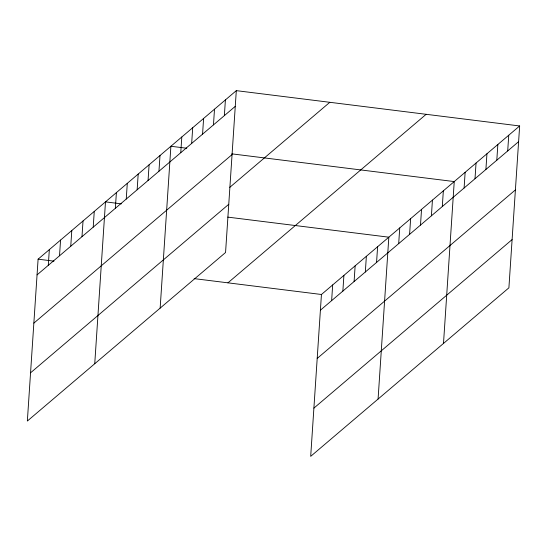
<?xml version="1.0" encoding="UTF-8"?>
<svg xmlns="http://www.w3.org/2000/svg" width="547" height="547" viewBox="0 0 547 547"><rect width="100%" height="100%" fill="white"/><g stroke="black" fill="none" stroke-linecap="round" stroke-linejoin="round"><path stroke-width="0.82" d="M236.311 90.645L38.099 259.175L27.35 421.04L225.555 252.509L236.311 90.645L519.65 125.96L508.901 287.825L310.689 456.355L321.445 294.491L519.65 125.96M48.286 265.336L49.333 249.623M59.52 255.784L60.567 240.071M70.754 246.239L71.794 230.526M81.982 236.687L83.028 220.974M93.216 227.135L94.262 211.422M94.74 363.741L105.489 201.877L121.352 203.853M115.349 208.318L116.395 192.606M126.248 199.046L127.294 183.334M137.153 189.782L138.193 174.069M148.052 180.51L149.099 164.797M158.951 171.245L159.998 155.533M160.148 308.125L170.896 146.261L186.759 148.237M180.756 152.702L181.802 136.989M191.662 143.437L192.701 127.725M202.561 134.165L203.607 118.453M213.46 124.894L214.506 109.188M224.366 115.629L225.405 99.916M331.632 300.652L332.672 284.939M342.866 291.1L343.906 275.387M354.094 281.548L355.14 265.842M365.328 272.003L366.367 256.29M376.562 262.451L377.601 246.738M378.08 399.057L388.835 237.186L227.723 217.111M398.695 243.634L399.734 227.921M409.594 234.362L410.633 218.65M420.493 225.09L421.539 209.385M431.398 215.826L432.438 200.113M442.297 206.554L443.343 190.841M443.494 343.441L454.242 181.577L231.846 153.857M464.102 188.018L465.141 172.305M475.001 178.746L476.047 163.033M485.9 169.481L486.946 153.769M496.806 160.209L497.845 144.497M507.705 150.945L508.751 135.232M37.059 274.888L235.265 106.357M33.852 323.12L232.058 154.589M229.774 187.354L329.814 102.303M30.557 372.808L228.762 204.284M227.942 282.833L426.147 114.309M320.398 310.197L518.604 141.673M317.198 358.429L515.404 189.905M313.896 408.124L512.101 239.593M38.099 259.175L53.962 261.151M194.137 278.621L321.445 294.491"/></g></svg>
